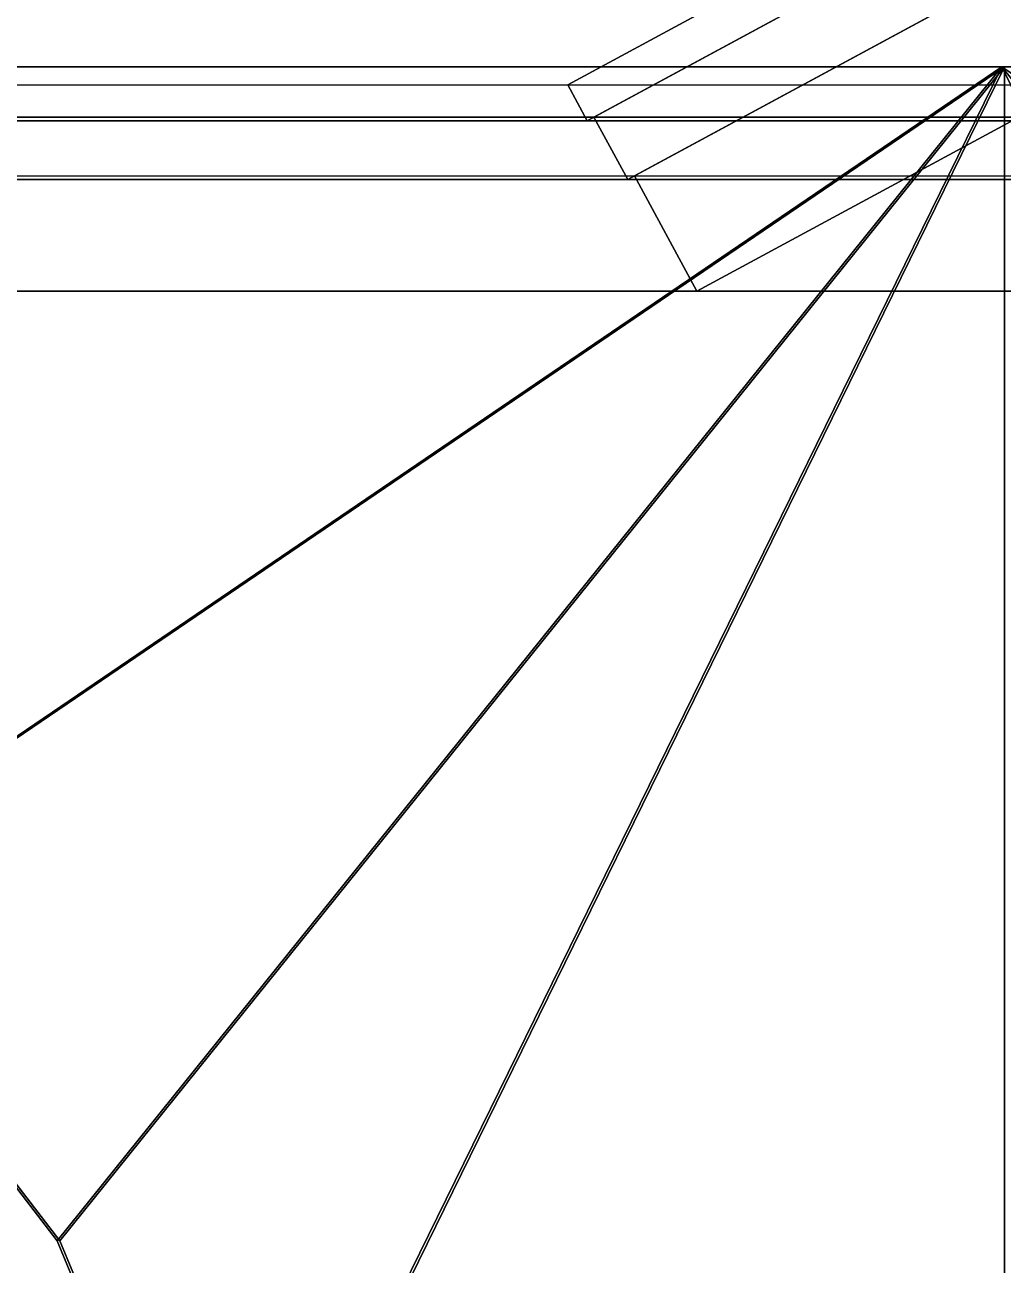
# Model space of a CAD drawing. Header units: metres. Extents: x -14.1 to 14.1, y -13.2 to 13.2.
# Drawn here: x 9.969 to 10.537, y -10.075 to -9.355 of the extents above; entities that cross this region are included whole.
import ezdxf

# ---------------------------------------------------------------- set-up
doc = ezdxf.new("R2010")
doc.units = ezdxf.units.M

msp = doc.modelspace()

# ---------------------------------------------------------------- linework, layer by layer
at = {"layer": 'archroof', "color": 8}
for points in [[(4.91763, -9.38958, -16.1619), (10.2843, -9.38956, -16.1619), (12.1543, -8.37856, -18.0319), (4.91763, -8.37861, -18.0319)], [(4.91763, -8.37861, -18.0319), (12.1543, -8.37856, -18.0319), (14.0242, -9.38956, -19.9018), (4.91763, -9.38958, -19.9018)], [(12.1543, -8.37856, 17.1261), (10.2843, -9.38956, 17.1261), (10.2956, -9.41036, 17.1261), (12.1543, -8.40549, 17.1261)], [(10.2843, -9.38956, 9.61954), (10.2843, -9.38956, 17.1261), (12.1543, -8.37856, 17.1261), (12.1543, -8.37856, 9.61954)], [(12.1543, -8.37856, 9.61954), (12.1543, -8.37856, 2.11299), (10.2843, -9.38956, 2.11299), (10.2843, -9.38956, 9.61954)], [(12.1543, -8.37856, 2.11299), (12.1543, -8.37856, -5.39355), (10.2843, -9.38956, -5.39355), (10.2843, -9.38956, 2.11299)], [(12.1543, -8.37856, -5.39355), (12.1543, -8.37856, -11.7127), (10.2843, -9.38956, -11.7127), (10.2843, -9.38956, -5.39355)], [(12.1543, -8.37856, -11.7127), (12.1543, -8.37856, -18.0319), (10.2843, -9.38956, -16.1619), (10.2843, -9.38956, -11.7127)], [(12.1543, -8.40549, 17.1261), (10.2956, -9.41036, 17.1261), (10.2995, -9.40825, 17.1216), (12.1543, -8.40549, 17.1216)], [(10.2843, -9.38956, -16.1619), (4.91763, -9.38958, -16.1619), (4.91763, -9.41037, -16.1731), (10.2956, -9.41036, -16.1731)], [(4.91763, -9.41038, -19.8905), (4.91763, -9.38958, -19.9018), (14.0242, -9.38956, -19.9018), (14.013, -9.41036, -19.8906)], [(10.2956, -9.41036, 17.1261), (10.2843, -9.38956, 17.1261), (10.2843, -9.38956, 9.61954), (10.2956, -9.41036, 9.61954)], [(10.2843, -9.38956, 9.61954), (10.2843, -9.38956, 2.11299), (10.2956, -9.41036, 2.11299), (10.2956, -9.41036, 9.61954)], [(10.2843, -9.38956, 2.11299), (10.2843, -9.38956, -5.39355), (10.2956, -9.41036, -5.39355), (10.2956, -9.41036, 2.11299)], [(10.2956, -9.41036, -11.7127), (10.2956, -9.41036, -5.39355), (10.2843, -9.38956, -5.39355), (10.2843, -9.38956, -11.7127)], [(10.2843, -9.38956, -11.7127), (10.2843, -9.38956, -16.1619), (10.2956, -9.41036, -16.1731), (10.2956, -9.41036, -11.7127)], [(4.91763, -9.40827, -16.1771), (10.2995, -9.40825, -16.1771), (10.2956, -9.41036, -16.1731), (4.91763, -9.41037, -16.1731)], [(4.91763, -9.41038, -19.8905), (14.013, -9.41036, -19.8906), (14.0091, -9.40825, -19.8866), (4.91763, -9.40828, -19.8866)], [(10.2995, -9.40825, 9.61954), (10.2995, -9.40825, 17.1216), (10.2956, -9.41036, 17.1261), (10.2956, -9.41036, 9.61954)], [(10.2956, -9.41036, 9.61954), (10.2956, -9.41036, 2.11299), (10.2995, -9.40825, 2.11299), (10.2995, -9.40825, 9.61954)], [(10.2956, -9.41036, 2.11299), (10.2956, -9.41036, -5.39355), (10.2995, -9.40825, -5.39355), (10.2995, -9.40825, 2.11299)], [(10.2956, -9.41036, -5.39355), (10.2956, -9.41036, -11.7127), (10.2995, -9.40825, -11.7127), (10.2995, -9.40825, -5.39355)], [(10.2956, -9.41036, -11.7127), (10.2956, -9.41036, -16.1731), (10.2995, -9.40825, -16.1771), (10.2995, -9.40825, -11.7127)]]:
    msp.add_3dface(points, dxfattribs=at)
at = {"layer": 'archwall', "color": 33}
for points in [[(7.97574, -13.2146, 17.553), (14.0705, -13.2146, 17.553), (14.0705, -8.32261, 17.553), (7.97574, -8.32261, 17.553)], [(7.97574, -8.32261, 17.1251), (14.0705, -8.32261, 17.1251), (14.0705, -13.2146, 17.1251), (7.97574, -13.2146, 17.1251)], [(9.62895, -9.70174, -19.6369), (9.83038, -9.37908, -19.6369), (10.5363, -9.37907, -19.6369), (9.83208, -9.8576, -19.6369)], [(9.83208, -9.8576, -19.2122), (10.5363, -9.37907, -19.2122), (9.83038, -9.37908, -19.2122), (9.62895, -9.70174, -19.2122)], [(9.63051, -9.70174, -16.84), (9.83195, -9.37908, -16.84), (10.5378, -9.37908, -16.84), (9.8336, -9.8576, -16.84)], [(9.8336, -9.8576, -16.4153), (10.5377, -9.37908, -16.4155), (9.83195, -9.37908, -16.4153), (9.63051, -9.70174, -16.4153)], [(10.5363, -9.37907, -19.6369), (9.83038, -9.37908, -19.6369), (9.83038, -9.37908, -19.2122), (10.5363, -9.37907, -19.2122)], [(10.5377, -9.37908, -16.4155), (10.5378, -9.37908, -16.84), (9.83195, -9.37908, -16.84), (9.83195, -9.37908, -16.4153)], [(9.83208, -9.8576, -19.6369), (10.5363, -9.37907, -19.6369), (9.9879, -10.0607, -19.6369)], [(9.9879, -10.0607, -19.2122), (10.5363, -9.37907, -19.2122), (9.83208, -9.8576, -19.2122)], [(9.8336, -9.8576, -16.84), (10.5378, -9.37908, -16.84), (9.98946, -10.0607, -16.84)], [(9.98946, -10.0607, -16.4153), (10.5377, -9.37908, -16.4155), (9.8336, -9.8576, -16.4153)], [(9.9879, -10.0607, -19.6369), (10.5363, -9.37907, -19.6369), (10.0859, -10.2973, -19.6369)], [(10.0859, -10.2973, -19.2122), (10.5363, -9.37907, -19.2122), (9.9879, -10.0607, -19.2122)], [(9.98946, -10.0607, -16.84), (10.5378, -9.37908, -16.84), (10.0875, -10.2973, -16.84)], [(10.0875, -10.2973, -16.4153), (10.5377, -9.37908, -16.4155), (9.98946, -10.0607, -16.4153)], [(10.9867, -10.2973, -19.2122), (10.5363, -9.37907, -19.2122), (10.0859, -10.2973, -19.2122)], [(10.0859, -10.2973, -19.6369), (10.5363, -9.37907, -19.6369), (10.9867, -10.2973, -19.6369)], [(10.5378, -10.2973, -16.84), (10.0875, -10.2973, -16.84), (10.5378, -9.37908, -16.84)], [(10.5377, -9.37908, -16.4155), (10.0875, -10.2973, -16.4153), (10.5377, -10.2973, -16.4155)], [(10.5363, -9.37907, -19.2122), (11.2422, -9.37908, -19.2122), (11.2422, -9.37908, -19.6369), (10.5363, -9.37907, -19.6369)], [(11.4436, -9.70174, -19.2122), (11.2422, -9.37908, -19.2122), (10.5363, -9.37907, -19.2122), (11.2405, -9.8576, -19.2122)], [(11.2405, -9.8576, -19.2122), (10.5363, -9.37907, -19.2122), (11.0847, -10.0607, -19.2122)], [(11.0847, -10.0607, -19.2122), (10.5363, -9.37907, -19.2122), (10.9867, -10.2973, -19.2122)], [(10.9867, -10.2973, -19.6369), (10.5363, -9.37907, -19.6369), (11.0847, -10.0607, -19.6369)], [(11.0847, -10.0607, -19.6369), (10.5363, -9.37907, -19.6369), (11.2405, -9.8576, -19.6369)], [(11.2405, -9.8576, -19.6369), (10.5363, -9.37907, -19.6369), (11.2422, -9.37908, -19.6369), (11.4436, -9.70174, -19.6369)]]:
    msp.add_3dface(points, dxfattribs=at)
at = {"layer": 'archwll2', "color": 28}
for points in [[(9.9879, -10.0607, -19.2122), (9.83208, -9.8576, -19.2122), (9.83208, -9.8576, -19.6369), (9.9879, -10.0607, -19.6369)], [(9.8336, -9.8576, -16.84), (9.98946, -10.0607, -16.84), (9.98946, -10.0607, -16.4153), (9.8336, -9.8576, -16.4153)], [(10.0859, -10.2973, -19.2122), (9.9879, -10.0607, -19.2122), (9.9879, -10.0607, -19.6369), (10.0859, -10.2973, -19.6369)], [(9.98946, -10.0607, -16.84), (10.0875, -10.2973, -16.84), (10.0875, -10.2973, -16.4153), (9.98946, -10.0607, -16.4153)]]:
    msp.add_3dface(points, dxfattribs=at)
at = {"layer": 'artrim', "color": 13}
for points in [[(12.1543, -8.40549, 17.1216), (10.2995, -9.40825, 17.1216), (10.3191, -9.44448, 17.1216), (12.1543, -8.45231, 17.1216)], [(12.1543, -8.45231, 17.1216), (10.3191, -9.44448, 17.1216), (10.3231, -9.44238, 17.1171), (12.1543, -8.45231, 17.1171)], [(12.1543, -8.45231, 17.1171), (10.3231, -9.44238, 17.1171), (10.3592, -9.50928, 17.1171), (12.1543, -8.53881, 17.1171)], [(12.1543, -8.53881, -18.0319), (10.3592, -9.50928, -16.2368), (4.91763, -9.5093, -16.2368), (4.91763, -8.53885, -18.0319)], [(4.91763, -8.53885, -18.0319), (4.91763, -9.50931, -19.8269), (13.9493, -9.50928, -19.8269), (12.1543, -8.53881, -18.0319)], [(12.1543, -8.53881, 17.1171), (10.3592, -9.50928, 17.1171), (10.3592, -9.50928, 9.61954), (12.1543, -8.53881, 9.61954)], [(10.3592, -9.50928, 2.11299), (10.3592, -9.50928, -5.39355), (12.1543, -8.53881, -5.39355), (12.1543, -8.53881, 2.11299)], [(12.1543, -8.53881, -5.39355), (10.3592, -9.50928, -5.39355), (10.3592, -9.50928, -11.7127), (12.1543, -8.53881, -11.7127)], [(10.3592, -9.50928, -11.7127), (10.3592, -9.50928, -16.2368), (12.1543, -8.53881, -18.0319), (12.1543, -8.53881, -11.7127)], [(10.3592, -9.50928, 9.61954), (10.3592, -9.50928, 2.11299), (12.1543, -8.53881, 2.11299), (12.1543, -8.53881, 9.61954)], [(10.2995, -9.40825, -16.1771), (4.91763, -9.40827, -16.1771), (4.91763, -9.4445, -16.1967), (10.3191, -9.44448, -16.1967)], [(4.91763, -9.44451, -19.867), (4.91763, -9.40828, -19.8866), (14.0091, -9.40825, -19.8866), (13.9895, -9.44448, -19.867)], [(10.3191, -9.44448, 17.1216), (10.2995, -9.40825, 17.1216), (10.2995, -9.40825, 9.61954), (10.3191, -9.44448, 9.61954)], [(10.2995, -9.40825, 2.11299), (10.2995, -9.40825, -5.39355), (10.3191, -9.44448, -5.39355), (10.3191, -9.44448, 2.11299)], [(10.3191, -9.44448, -11.7127), (10.3191, -9.44448, -5.39355), (10.2995, -9.40825, -5.39355), (10.2995, -9.40825, -11.7127)], [(10.2995, -9.40825, -11.7127), (10.2995, -9.40825, -16.1771), (10.3191, -9.44448, -16.1967), (10.3191, -9.44448, -11.7127)], [(10.2995, -9.40825, 9.61954), (10.2995, -9.40825, 2.11299), (10.3191, -9.44448, 2.11299), (10.3191, -9.44448, 9.61954)], [(10.3191, -9.44448, -16.1967), (4.91763, -9.4445, -16.1967), (4.91763, -9.4424, -16.2006), (10.3231, -9.44238, -16.2006)], [(4.91763, -9.5093, -16.2368), (10.3592, -9.50928, -16.2368), (10.3231, -9.44238, -16.2006), (4.91763, -9.4424, -16.2006)], [(4.91763, -9.4424, -19.8631), (13.9855, -9.44238, -19.8631), (13.9493, -9.50928, -19.8269), (4.91763, -9.50931, -19.8269)], [(4.91763, -9.4424, -19.8631), (4.91763, -9.44451, -19.867), (13.9895, -9.44448, -19.867), (13.9855, -9.44238, -19.8631)], [(10.3231, -9.44238, 17.1171), (10.3191, -9.44448, 17.1216), (10.3191, -9.44448, 9.61954), (10.3231, -9.44238, 9.61954)], [(10.3191, -9.44448, 2.11299), (10.3191, -9.44448, -5.39355), (10.3231, -9.44238, -5.39355), (10.3231, -9.44238, 2.11299)], [(10.3231, -9.44238, -11.7127), (10.3231, -9.44238, -5.39355), (10.3191, -9.44448, -5.39355), (10.3191, -9.44448, -11.7127)], [(10.3191, -9.44448, -11.7127), (10.3191, -9.44448, -16.1967), (10.3231, -9.44238, -16.2006), (10.3231, -9.44238, -11.7127)], [(10.3191, -9.44448, 9.61954), (10.3191, -9.44448, 2.11299), (10.3231, -9.44238, 2.11299), (10.3231, -9.44238, 9.61954)], [(10.3592, -9.50928, 9.61954), (10.3592, -9.50928, 17.1171), (10.3231, -9.44238, 17.1171), (10.3231, -9.44238, 9.61954)], [(10.3231, -9.44238, 2.11299), (10.3231, -9.44238, -5.39355), (10.3592, -9.50928, -5.39355), (10.3592, -9.50928, 2.11299)], [(10.3231, -9.44238, -5.39355), (10.3231, -9.44238, -11.7127), (10.3592, -9.50928, -11.7127), (10.3592, -9.50928, -5.39355)], [(10.3231, -9.44238, -11.7127), (10.3231, -9.44238, -16.2006), (10.3592, -9.50928, -16.2368), (10.3592, -9.50928, -11.7127)], [(10.3231, -9.44238, 9.61954), (10.3231, -9.44238, 2.11299), (10.3592, -9.50928, 2.11299), (10.3592, -9.50928, 9.61954)]]:
    msp.add_3dface(points, dxfattribs=at)

doc.saveas('drawing.dxf')
